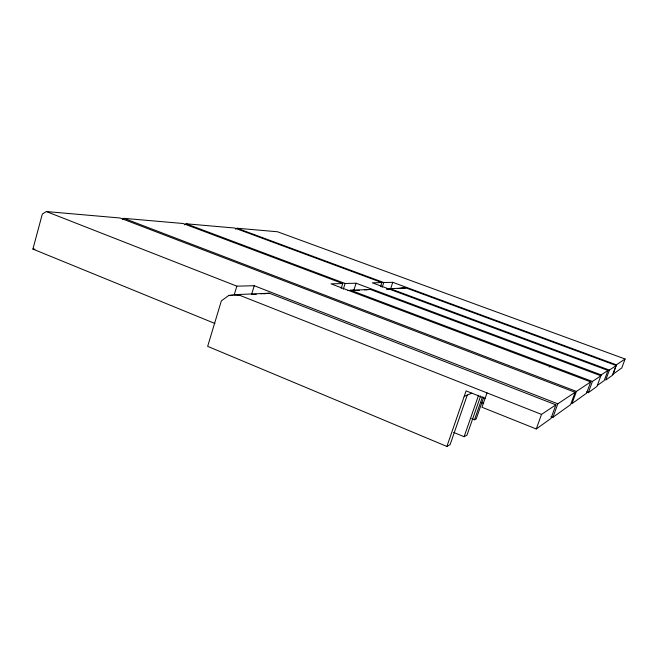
<?xml version="1.0" encoding="UTF-8"?>
<svg xmlns="http://www.w3.org/2000/svg" width="658" height="658" viewBox="0 0 658 658"><rect width="100%" height="100%" fill="white"/><g stroke="black" fill="none" stroke-linecap="round" stroke-linejoin="round"><path stroke-width="0.99" d="M214.87 323.465L32.9 249.086L42.318 214.064L46.364 211.555L120.036 217.995L575.108 392.291L570.618 404.621L552.926 417.304L551.05 416.563M234.158 294.981L236.831 286.156L254.243 285.728L557.803 403.815L575.108 392.291M251.57 294.463L254.243 285.728M341.189 288.369L342.736 283.54L183.064 223.506L124 218.341L122.511 219.237M343.287 289.24L345.129 283.483L356.085 283.22L601.206 374.912L607.951 370.421L372.329 282.817L381.887 282.578L380.637 286.411M353.609 290.91L356.085 283.22M382.199 287.299L383.762 282.537L392.76 282.315L616.365 364.82L625.1 359.005L277.536 231.772L237.102 228.236L235.498 229.149M390.556 289.043L392.76 282.315M487.002 392.892L481.985 407.244L536.27 428.975L550.968 418.455L555.878 404.851L269.385 293.238L237.752 294.529L228.82 295.45L221.376 300.829L207.657 346.355L446.881 446.445L466.094 390.893L485.069 398.419M467.27 395.08L450.105 444.627L446.881 446.445M453.666 432.413L464.12 436.723L478.58 395.211M480.661 395.91L466.999 435.103L464.12 436.723M471.646 418.62L474.5 419.779L482.478 396.906M483.811 397.103L476.203 418.883L474.5 419.779M549.249 367.115L549.866 365.412M536.27 428.975L541.509 414.4L555.878 404.851M552.926 417.304L557.803 403.815M590.703 381.903L576.416 391.42L571.958 403.658L586.582 393.18L590.703 381.903L331.023 283.837L342.736 283.54M586.426 391.946L588.31 392.67L592.414 381.467L600.894 375.784L370.191 289.405L347.835 290.491M601.206 374.912L596.995 386.402L588.31 392.67M607.951 370.421L604.233 380.521L597.332 385.473M616.217 365.519L609.382 370.092L605.689 380.135L612.68 375.093L616.217 365.519L406.019 287.908L387.11 288.862M616.365 364.82L612.853 374.344L621.794 367.937L625.1 359.005M184.479 224.789L186.206 223.786L234.626 228.022L381.887 282.578M464.194 396.387L471.712 393.196M234.914 295.138L239.833 294.628M261.045 293.813L264.845 293.419M263.726 293.813L269.385 293.238M349.127 290.548L353.667 290.088M364.318 289.824L367.345 289.52M366.185 289.8L370.191 289.405M386.797 289.035L392.497 288.475M398.131 288.558L403.683 288.007M399.587 288.549L406.019 287.908M228.82 295.45L232.907 295.277M236.979 295.113L240.03 294.981M252.228 294.471L256.291 294.299M353.346 290.523L359.301 290.268M386.789 289.092L391.526 288.887M32.9 249.086L34.94 249.152M237.102 228.236L383.762 282.537M389.98 288.574L609.382 370.092M186.206 223.786L345.129 283.483M350.574 290.219L592.414 381.467M124 218.341L576.416 391.42M46.364 211.555L236.831 286.156M237.752 294.529L541.509 414.4M480.891 402.326L483.762 403.469"/></g></svg>
